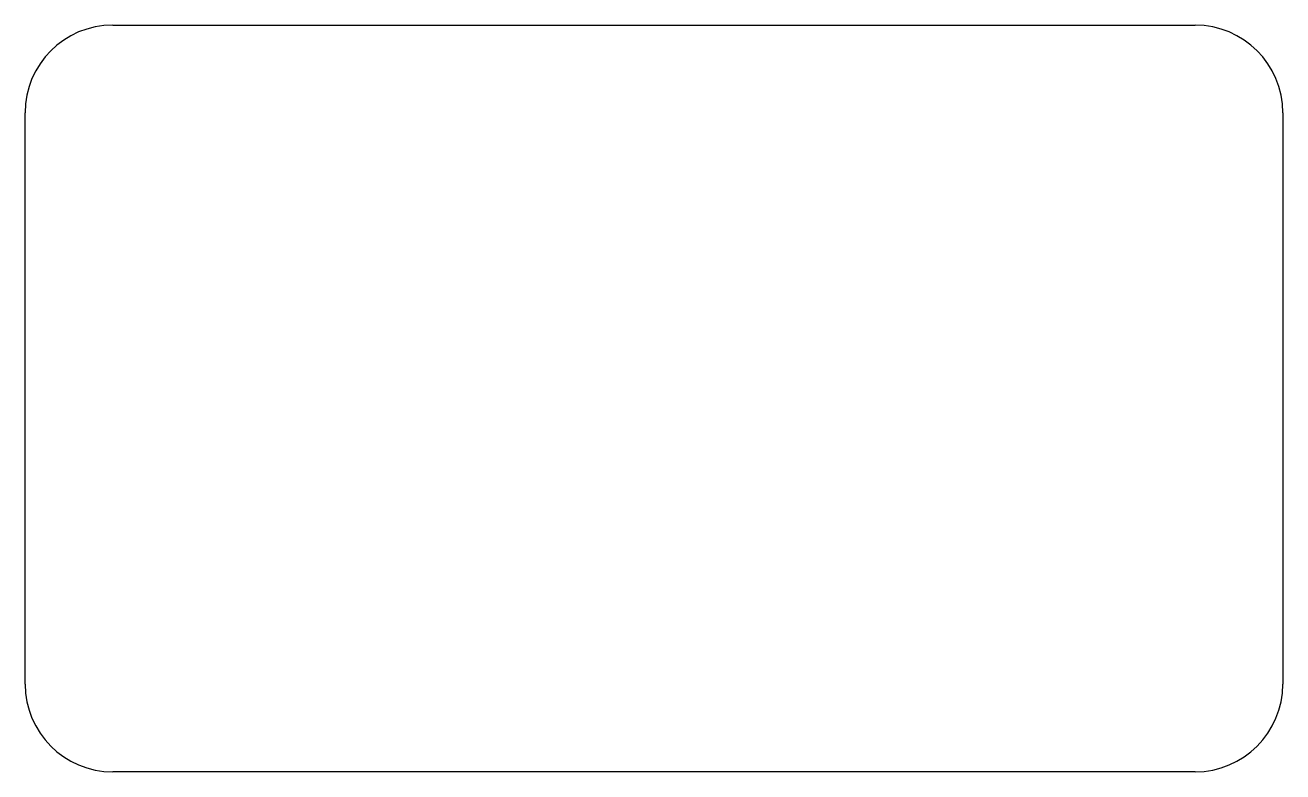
# Model space of a CAD drawing. Extents: x -51 to 93, y 9 to 95.
import ezdxf

# ---------------------------------------------------------------- set-up
doc = ezdxf.new("R2010")
doc.units = 0
doc.layers.get('0').update_dxf_attribs({"linetype": 'CONTINUOUS'})

msp = doc.modelspace()

# ---------------------------------------------------------------- linework, layer by layer
for p, q in [((-40.92, 94.58), (82.61, 94.58)), ((-50.92, 19.35), (-50.92, 84.58)), ((92.61, 84.58), (92.61, 19.35)), ((82.61, 9.35), (-40.92, 9.35))]:
    msp.add_line(p, q)
for centre, start, end in [((-40.92, 84.58), 90, 180), ((82.61, 84.58), 0, 90), ((-40.92, 19.35), 180, 270), ((82.61, 19.35), 270, 0)]:
    msp.add_arc(centre, 10, start, end)

doc.saveas('drawing.dxf')
